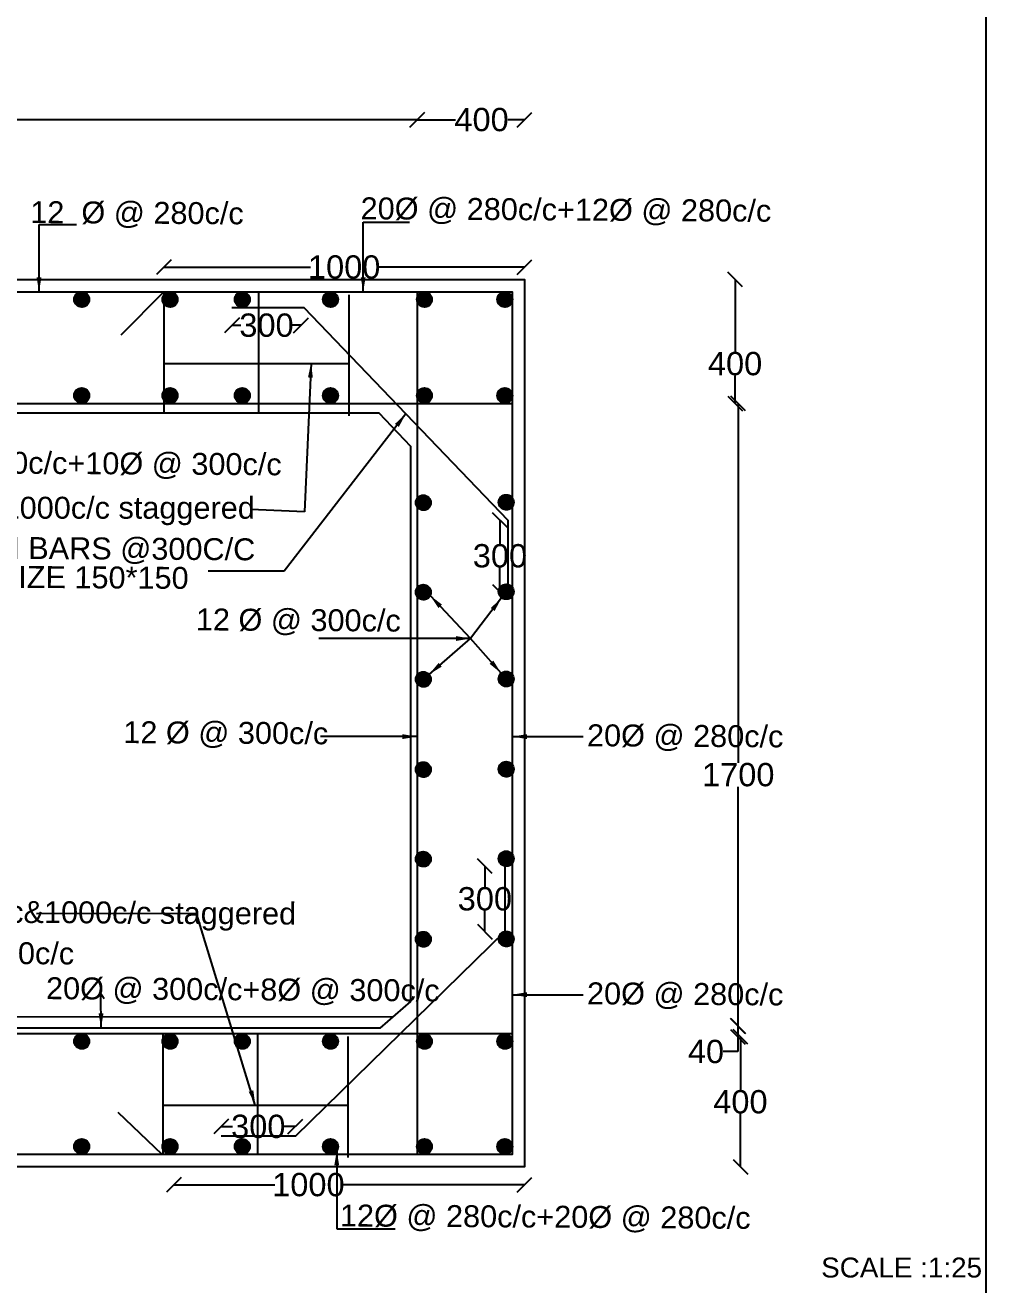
# Model space of a CAD drawing. Header units: millimetres. Extents: x 5124 to 6568637, y 2311 to 91879094.
# Drawn here: x 3784627 to 3790808, y 45938852 to 45946962 of the extents above; entities that cross this region are included whole.
import ezdxf

# ---------------------------------------------------------------- set-up
doc = ezdxf.new("R2010")
doc.units = ezdxf.units.MM
doc.header["$MEASUREMENT"] = 0
for name, color, linetype in [('DIMENSION', 7, 'Continuous'), ('DRAWING', 7, 'Continuous'), ('TEXT', 7, 'Continuous')]:
    doc.layers.add(name, color=color, linetype=linetype)
doc.styles.get("Standard").update_dxf_attribs({"font": 'arial.ttf', "height": 150})
doc.dimstyles.get("Standard").update_dxf_attribs({"dimtxt": 200, "dimasz": 110, "dimexe": 0.18, "dimexo": 0.0625, "dimgap": 0.09, "dimtad": 0, "dimtih": 1, "dimtoh": 1, "dimdec": 0, "dimzin": 0, "dimdsep": 46, "dimtxsty": 'Standard', "dimblk": 'OBLIQUE', "dimcen": 0.09, "dimse1": 1, "dimse2": 1, "dimadec": 0, "dimazin": 0, "dimtfac": 1, "dimtdec": 0, "dimtofl": 0, "dimtmove": 0, "dimatfit": 3, "dimfxl": 1, "dimtolj": 1, "dimtzin": 0, "dimarcsym": 0})

# ---------------------------------------------------------------- blocks, each defined once
blk = doc.blocks.new('_Oblique')
at = {"color": 0, "linetype": 'ByBlock', "lineweight": -2}
blk.add_line((-0.5, -0.5), (0.5, 0.5), dxfattribs=at)
blk = doc.blocks.new('*D150')
at = {"layer": 'Defpoints', "color": 0}
for p in [(3787148.4, 45946353), (3781537.1, 45945219), (3787148.4, 45945244.2)]:
    blk.add_point(p, dxfattribs=at)
at = {"layer": 'DIMENSION', "color": 0, "lineweight": -2}
for p, q in [((3781537.1, 45946353), (3784117.7, 45946353)), ((3787148.4, 45946353), (3784567.8, 45946353))]:
    blk.add_line(p, q, dxfattribs=at)
at = {"layer": 'DIMENSION', "color": 0, "lineweight": -2, "xscale": 95, "yscale": 95, "zscale": 95, "rotation": 180}
blk.add_blockref('_Oblique', (3781537.1, 45946353), dxfattribs=at)
at = {"layer": 'DIMENSION', "color": 0, "lineweight": -2, "xscale": 95, "yscale": 95, "zscale": 95}
blk.add_blockref('_Oblique', (3787148.4, 45946353), dxfattribs=at)
at = {"layer": 'DIMENSION', "color": 0, "insert": (3784342.8, 45946353), "char_height": 150, "attachment_point": 5}
blk.add_mtext('\\A1;2600', dxfattribs=at)
blk = doc.blocks.new('*D161')
at = {"layer": 'Defpoints', "color": 0}
for p in [(3785957.2, 45945144.8), (3786401.3, 45945144.8), (3786401.3, 45945029.3)]:
    blk.add_point(p, dxfattribs=at)
at = {"layer": 'DIMENSION', "color": 0, "lineweight": -2}
for p, q in [((3785957.2, 45945029.3), (3786013.7, 45945029.3)), ((3786401.3, 45945029.3), (3786344.7, 45945029.3))]:
    blk.add_line(p, q, dxfattribs=at)
at = {"layer": 'DIMENSION', "color": 0, "lineweight": -2, "xscale": 95, "yscale": 95, "zscale": 95, "rotation": 180}
blk.add_blockref('_Oblique', (3785957.2, 45945029.3), dxfattribs=at)
at = {"layer": 'DIMENSION', "color": 0, "lineweight": -2, "xscale": 95, "yscale": 95, "zscale": 95}
blk.add_blockref('_Oblique', (3786401.3, 45945029.3), dxfattribs=at)
at = {"layer": 'DIMENSION', "color": 0, "insert": (3786179.2, 45945029.3), "char_height": 150, "attachment_point": 5}
blk.add_mtext('\\A1;300', dxfattribs=at)
blk = doc.blocks.new('*D162')
at = {"layer": 'Defpoints', "color": 0}
for p in [(3787839.9, 45945403.7), (3785518.4, 45945244.2), (3787839.9, 45945195.2)]:
    blk.add_point(p, dxfattribs=at)
at = {"layer": 'DIMENSION', "color": 0, "lineweight": -2}
for p, q in [((3785518.4, 45945403.7), (3786462.4, 45945403.7)), ((3787839.9, 45945403.7), (3786895.9, 45945403.7))]:
    blk.add_line(p, q, dxfattribs=at)
at = {"layer": 'DIMENSION', "color": 0, "lineweight": -2, "xscale": 95, "yscale": 95, "zscale": 95, "rotation": 180}
blk.add_blockref('_Oblique', (3785518.4, 45945403.7), dxfattribs=at)
at = {"layer": 'DIMENSION', "color": 0, "lineweight": -2, "xscale": 95, "yscale": 95, "zscale": 95}
blk.add_blockref('_Oblique', (3787839.9, 45945403.7), dxfattribs=at)
at = {"layer": 'DIMENSION', "color": 0, "insert": (3786679.1, 45945403.7), "char_height": 150, "attachment_point": 5}
blk.add_mtext('\\A1;1000', dxfattribs=at)
blk = doc.blocks.new('*D163')
at = {"layer": 'Defpoints', "color": 0}
for p in [(3787732.7, 45943775.2), (3787681.5, 45943313.7), (3787721.6, 45943313.7)]:
    blk.add_point(p, dxfattribs=at)
at = {"layer": 'DIMENSION', "color": 0, "lineweight": -2}
for p, q in [((3787681.5, 45943775.2), (3787681.5, 45943621.1)), ((3787681.5, 45943313.7), (3787681.5, 45943467.8))]:
    blk.add_line(p, q, dxfattribs=at)
at = {"layer": 'DIMENSION', "color": 0, "lineweight": -2, "xscale": 95, "yscale": 95, "zscale": 95}
for p, rotation in [((3787681.5, 45943775.2), 90), ((3787681.5, 45943313.7), 270)]:
    blk.add_blockref('_Oblique', p, dxfattribs=dict(at, rotation=rotation))
at = {"layer": 'DIMENSION', "color": 0, "insert": (3787681.5, 45943544.5), "char_height": 150, "attachment_point": 5}
blk.add_mtext('\\A1;300', dxfattribs=at)
blk = doc.blocks.new('*D164')
at = {"layer": 'Defpoints', "color": 0}
for p in [(3787584.4, 45941546.5), (3787721.6, 45941546.5), (3787712.3, 45941125.4)]:
    blk.add_point(p, dxfattribs=at)
at = {"layer": 'DIMENSION', "color": 0, "lineweight": -2}
for p, q in [((3787584.4, 45941546.5), (3787584.4, 45941412.7)), ((3787584.4, 45941125.4), (3787584.4, 45941259.3))]:
    blk.add_line(p, q, dxfattribs=at)
at = {"layer": 'DIMENSION', "color": 0, "lineweight": -2, "xscale": 95, "yscale": 95, "zscale": 95}
for p, rotation in [((3787584.4, 45941546.5), 90), ((3787584.4, 45941125.4), 270)]:
    blk.add_blockref('_Oblique', p, dxfattribs=dict(at, rotation=rotation))
at = {"layer": 'DIMENSION', "color": 0, "insert": (3787584.4, 45941336), "char_height": 150, "attachment_point": 5}
blk.add_mtext('\\A1;300', dxfattribs=at)
blk = doc.blocks.new('*D165')
at = {"layer": 'Defpoints', "color": 0}
for p in [(3785887.5, 45939870.7), (3785887.5, 45939809.1), (3786364.8, 45939809.1)]:
    blk.add_point(p, dxfattribs=at)
at = {"layer": 'DIMENSION', "color": 0, "lineweight": -2}
for p, q in [((3785887.5, 45939870.7), (3785960.7, 45939870.7)), ((3786364.8, 45939870.7), (3786291.7, 45939870.7))]:
    blk.add_line(p, q, dxfattribs=at)
at = {"layer": 'DIMENSION', "color": 0, "lineweight": -2, "xscale": 95, "yscale": 95, "zscale": 95, "rotation": 180}
blk.add_blockref('_Oblique', (3785887.5, 45939870.7), dxfattribs=at)
at = {"layer": 'DIMENSION', "color": 0, "lineweight": -2, "xscale": 95, "yscale": 95, "zscale": 95}
blk.add_blockref('_Oblique', (3786364.8, 45939870.7), dxfattribs=at)
at = {"layer": 'DIMENSION', "color": 0, "insert": (3786126.2, 45939870.7), "char_height": 150, "attachment_point": 5}
blk.add_mtext('\\A1;300', dxfattribs=at)
blk = doc.blocks.new('*D166')
at = {"layer": 'Defpoints', "color": 0}
for p in [(3785582.5, 45939690.8), (3787839.9, 45939610.5), (3787839.9, 45939495.7)]:
    blk.add_point(p, dxfattribs=at)
at = {"layer": 'DIMENSION', "color": 0, "lineweight": -2}
for p, q in [((3785582.5, 45939495.7), (3786232, 45939495.7)), ((3787839.9, 45939495.7), (3786665.5, 45939495.7))]:
    blk.add_line(p, q, dxfattribs=at)
at = {"layer": 'DIMENSION', "color": 0, "lineweight": -2, "xscale": 95, "yscale": 95, "zscale": 95, "rotation": 180}
blk.add_blockref('_Oblique', (3785582.5, 45939495.7), dxfattribs=at)
at = {"layer": 'DIMENSION', "color": 0, "lineweight": -2, "xscale": 95, "yscale": 95, "zscale": 95}
blk.add_blockref('_Oblique', (3787839.9, 45939495.7), dxfattribs=at)
at = {"layer": 'DIMENSION', "color": 0, "insert": (3786448.8, 45939495.7), "char_height": 150, "attachment_point": 5}
blk.add_mtext('\\A1;1000', dxfattribs=at)
blk = doc.blocks.new('*D120')
at = {"layer": 'Defpoints', "color": 0}
for p in [(3787839.9, 45946577.6), (3787839.9, 45946353), (3787148.4, 45938294.1)]:
    blk.add_point(p, dxfattribs=at)
at = {"layer": 'DIMENSION', "color": 0, "lineweight": -2}
for p, q in [((3787148.4, 45946353), (3787394.6, 45946353)), ((3787839.9, 45946353), (3787731.7, 45946353))]:
    blk.add_line(p, q, dxfattribs=at)
at = {"layer": 'DIMENSION', "color": 0, "lineweight": -2, "xscale": 95, "yscale": 95, "zscale": 95, "rotation": 180}
blk.add_blockref('_Oblique', (3787148.4, 45946353), dxfattribs=at)
at = {"layer": 'DIMENSION', "color": 0, "lineweight": -2, "xscale": 95, "yscale": 95, "zscale": 95}
blk.add_blockref('_Oblique', (3787839.9, 45946353), dxfattribs=at)
at = {"layer": 'DIMENSION', "color": 0, "insert": (3787563.1, 45946353), "char_height": 150, "attachment_point": 5}
blk.add_mtext('\\A1;400', dxfattribs=at)
blk = doc.blocks.new('*D170')
at = {"layer": 'Defpoints', "color": 0, "lineweight": -2}
for p, q in [((3789194.5, 45945324.5), (3789194.5, 45944858.3)), ((3789194.5, 45944526), (3789194.5, 45944704.9))]:
    blk.add_line(p, q, dxfattribs=at)
at = {"layer": 'Defpoints', "color": 0}
for p in [(3787839.9, 45945324.5), (3787759.6, 45944526), (3789194.5, 45944526)]:
    blk.add_point(p, dxfattribs=at)
at = {"layer": 'Defpoints', "color": 0, "lineweight": -2, "xscale": 95, "yscale": 95, "zscale": 95}
for p, rotation in [((3789194.5, 45945324.5), 90), ((3789194.5, 45944526), 270)]:
    blk.add_blockref('_Oblique', p, dxfattribs=dict(at, rotation=rotation))
at = {"layer": 'Defpoints', "color": 0, "insert": (3789194.5, 45944781.6), "char_height": 150, "attachment_point": 5}
blk.add_mtext('\\A1;400', dxfattribs=at)
blk = doc.blocks.new('*D171')
at = {"layer": 'Defpoints', "color": 0, "lineweight": -2}
for p, q in [((3789214.9, 45944526), (3789214.9, 45942211.9)), ((3789214.9, 45940517.9), (3789214.9, 45942058.5))]:
    blk.add_line(p, q, dxfattribs=at)
at = {"layer": 'Defpoints', "color": 0}
for p in [(3787759.6, 45944526), (3787759.6, 45940517.9), (3789214.9, 45940517.9)]:
    blk.add_point(p, dxfattribs=at)
at = {"layer": 'Defpoints', "color": 0, "lineweight": -2, "xscale": 95, "yscale": 95, "zscale": 95}
for p, rotation in [((3789214.9, 45944526), 90), ((3789214.9, 45940517.9), 270)]:
    blk.add_blockref('_Oblique', p, dxfattribs=dict(at, rotation=rotation))
at = {"layer": 'Defpoints', "color": 0, "insert": (3789214.9, 45942135.2), "char_height": 150, "attachment_point": 5}
blk.add_mtext('\\A1;1700', dxfattribs=at)
blk = doc.blocks.new('*D122')
at = {"layer": 'Defpoints', "color": 0, "lineweight": -2}
for p, q in [((3789212.4, 45940517.9), (3789212.4, 45940447.9)), ((3789212.4, 45940447.9), (3789212.4, 45940352.9)), ((3789212.4, 45940352.9), (3789117.4, 45940352.9))]:
    blk.add_line(p, q, dxfattribs=at)
at = {"layer": 'Defpoints', "color": 0}
for p in [(3789222.9, 45940517.9), (3789212.4, 45940447.9), (3789222.9, 45940447.9)]:
    blk.add_point(p, dxfattribs=at)
at = {"layer": 'Defpoints', "color": 0, "lineweight": -2, "xscale": 95, "yscale": 95, "zscale": 95}
for p, rotation in [((3789212.4, 45940517.9), 90), ((3789212.4, 45940447.9), 270)]:
    blk.add_blockref('_Oblique', p, dxfattribs=dict(at, rotation=rotation))
at = {"layer": 'Defpoints', "color": 0, "insert": (3789007.2, 45940352.9), "char_height": 150, "attachment_point": 5}
blk.add_mtext('\\A1;40', dxfattribs=at)
blk = doc.blocks.new('*D123')
at = {"layer": 'Defpoints', "color": 0, "lineweight": -2}
for p, q in [((3789228.8, 45940447.9), (3789228.8, 45940105.8)), ((3789228.8, 45939610.5), (3789228.8, 45939952.5))]:
    blk.add_line(p, q, dxfattribs=at)
at = {"layer": 'Defpoints', "color": 0}
for p in [(3789212.4, 45940447.9), (3788964.6, 45939610.5), (3789228.8, 45939610.5)]:
    blk.add_point(p, dxfattribs=at)
at = {"layer": 'Defpoints', "color": 0, "lineweight": -2, "xscale": 95, "yscale": 95, "zscale": 95}
for p, rotation in [((3789228.8, 45940447.9), 90), ((3789228.8, 45939610.5), 270)]:
    blk.add_blockref('_Oblique', p, dxfattribs=dict(at, rotation=rotation))
at = {"layer": 'Defpoints', "color": 0, "insert": (3789228.8, 45940029.2), "char_height": 150, "attachment_point": 5}
blk.add_mtext('\\A1;400', dxfattribs=at)

msp = doc.modelspace()

# ---------------------------------------------------------------- hatches: boundary and pattern name
at = {"layer": 'DRAWING'}
h = msp.add_hatch(dxfattribs=at)
h.set_pattern_fill('ANSI31', color=256, scale=0.641822, style=0)
h.set_pattern_definition([(45, (1478207.38953, 16456690.82477), (-0.05672957469875, 0.05672957469875), [])])
h.paths.add_polyline_path([(3785038.6, 45945195.7, 0.958694), (3784941.6, 45945199.8), (3784941.6, 45945191.6, 0.958694)])
h = msp.add_hatch(dxfattribs=at)
h.set_pattern_fill('ANSI31', color=256, scale=0.641822, style=0)
h.set_pattern_definition([(45, (1478775.89355, 16456690.82477), (-0.05672957469875, 0.05672957469875), [])])
h.paths.add_polyline_path([(3785607.1, 45945195.7, 0.958694), (3785510.1, 45945199.8), (3785510.1, 45945191.6, 0.958694)])
h = msp.add_hatch(dxfattribs=at)
h.set_pattern_fill('ANSI31', color=256, scale=0.641822, style=0)
h.set_pattern_definition([(45, (1479240.808794, 16456690.82477), (-0.05672957469875, 0.05672957469875), [])])
h.paths.add_polyline_path([(3786072, 45945195.7, 0.958694), (3785975, 45945199.8), (3785975, 45945191.6, 0.958694)])
h = msp.add_hatch(dxfattribs=at)
h.set_pattern_fill('ANSI31', color=256, scale=0.641822, style=0)
h.set_pattern_definition([(45, (1479808.215675, 16456690.82477), (-0.05672957469875, 0.05672957469875), [])])
h.paths.add_polyline_path([(3786639.4, 45945195.7, 0.958694), (3786542.4, 45945199.8), (3786542.4, 45945191.6, 0.958694)])
h = msp.add_hatch(dxfattribs=at)
h.set_pattern_fill('ANSI31', color=256, scale=0.641822, style=0)
h.set_pattern_definition([(45, (1480412.6512, 16456690.82477), (-0.05672957469875, 0.05672957469875), [])])
h.paths.add_polyline_path([(3787243.9, 45945195.7, 0.958694), (3787146.8, 45945199.8), (3787146.8, 45945191.6, 0.958694)])
h = msp.add_hatch(dxfattribs=at)
h.set_pattern_fill('ANSI31', color=256, scale=0.641822, style=0)
h.set_pattern_definition([(45, (1480930.22941, 16456690.82477), (-0.05672957469875, 0.05672957469875), [])])
h.paths.add_polyline_path([(3787761.4, 45945195.7, 0.958694), (3787664.4, 45945199.8), (3787664.4, 45945191.6, 0.958694)])
h = msp.add_hatch(dxfattribs=at)
h.set_pattern_fill('ANSI31', color=256, scale=0.641822, style=0)
h.set_pattern_definition([(45, (1478207.38953, 16456072.196355), (-0.05672957469875, 0.05672957469875), [])])
h.paths.add_polyline_path([(3785038.6, 45944577.1, 0.958694), (3784941.6, 45944581.2), (3784941.6, 45944573, 0.958694)])
h = msp.add_hatch(dxfattribs=at)
h.set_pattern_fill('ANSI31', color=256, scale=0.641822, style=0)
h.set_pattern_definition([(45, (1478775.89355, 16456072.196355), (-0.05672957469875, 0.05672957469875), [])])
h.paths.add_polyline_path([(3785607.1, 45944577.1, 0.958694), (3785510.1, 45944581.2), (3785510.1, 45944573, 0.958694)])
h = msp.add_hatch(dxfattribs=at)
h.set_pattern_fill('ANSI31', color=256, scale=0.641822, style=0)
h.set_pattern_definition([(45, (1479240.808794, 16456072.196355), (-0.05672957469875, 0.05672957469875), [])])
h.paths.add_polyline_path([(3786072, 45944577.1, 0.958694), (3785975, 45944581.2), (3785975, 45944573, 0.958694)])
h = msp.add_hatch(dxfattribs=at)
h.set_pattern_fill('ANSI31', color=256, scale=0.641822, style=0)
h.set_pattern_definition([(45, (1479808.215675, 16456072.196355), (-0.05672957469875, 0.05672957469875), [])])
h.paths.add_polyline_path([(3786639.4, 45944577.1, 0.958694), (3786542.4, 45944581.2), (3786542.4, 45944573, 0.958694)])
h = msp.add_hatch(dxfattribs=at)
h.set_pattern_fill('ANSI31', color=256, scale=0.641822, style=0)
h.set_pattern_definition([(45, (1480412.6512, 16456072.196355), (-0.05672957469875, 0.05672957469875), [])])
h.paths.add_polyline_path([(3787243.9, 45944577.1, 0.958694), (3787146.8, 45944581.2), (3787146.8, 45944573, 0.958694)])
h = msp.add_hatch(dxfattribs=at)
h.set_pattern_fill('ANSI31', color=256, scale=0.641822, style=0)
h.set_pattern_definition([(45, (1480930.22941, 16456072.196355), (-0.05672957469875, 0.05672957469875), [])])
h.paths.add_polyline_path([(3787761.4, 45944577.1, 0.958694), (3787664.4, 45944581.2), (3787664.4, 45944573, 0.958694)])
h = msp.add_hatch(dxfattribs=at)
h.set_pattern_fill('ANSI31', color=256, scale=0.641822, style=0)
h.set_pattern_definition([(45, (1480405.68734, 16455382.60874), (-0.05672957469875, 0.05672957469875), [])])
h.paths.add_polyline_path([(3787236.9, 45943887.5, 0.958694), (3787139.8, 45943891.6), (3787139.8, 45943883.4, 0.958694)])
h = msp.add_hatch(dxfattribs=at)
h.set_pattern_fill('ANSI31', color=256, scale=0.641822, style=0)
h.set_pattern_definition([(45, (1480939.01998, 16455385.06792), (-0.05672957469875, 0.05672957469875), [])])
h.paths.add_polyline_path([(3787770.2, 45943890, 0.958694), (3787673.2, 45943894.1), (3787673.2, 45943885.9, 0.958694)])
h = msp.add_hatch(dxfattribs=at)
h.set_pattern_fill('ANSI31', color=256, scale=0.641822, style=0)
h.set_pattern_definition([(45, (1480405.68734, 16454806.31295), (-0.05672957469875, 0.05672957469875), [])])
h.paths.add_polyline_path([(3787236.9, 45943311.2, 0.958694), (3787139.8, 45943315.3), (3787139.8, 45943307.1, 0.958694)])
h = msp.add_hatch(dxfattribs=at)
h.set_pattern_fill('ANSI31', color=256, scale=0.641822, style=0)
h.set_pattern_definition([(45, (1480939.01998, 16454808.772125), (-0.05672957469875, 0.05672957469875), [])])
h.paths.add_polyline_path([(3787770.2, 45943313.7, 0.958694), (3787673.2, 45943317.8), (3787673.2, 45943309.6, 0.958694)])
h = msp.add_hatch(dxfattribs=at)
h.set_pattern_fill('ANSI31', color=256, scale=0.641822, style=0)
h.set_pattern_definition([(45, (1480405.68734, 16454244.98422), (-0.05672957469875, 0.05672957469875), [])])
h.paths.add_polyline_path([(3787236.9, 45942749.9, 0.958694), (3787139.8, 45942754), (3787139.8, 45942745.8, 0.958694)])
h = msp.add_hatch(dxfattribs=at)
h.set_pattern_fill('ANSI31', color=256, scale=0.641822, style=0)
h.set_pattern_definition([(45, (1480939.01998, 16454247.4434), (-0.05672957469875, 0.05672957469875), [])])
h.paths.add_polyline_path([(3787770.2, 45942752.3, 0.958694), (3787673.2, 45942756.4), (3787673.2, 45942748.2, 0.958694)])
h = msp.add_hatch(dxfattribs=at)
h.set_pattern_fill('ANSI31', color=256, scale=0.641822, style=0)
h.set_pattern_definition([(45, (1480405.68734, 16453664.066864), (-0.05672957469875, 0.05672957469875), [])])
h.paths.add_polyline_path([(3787236.9, 45942169, 0.958694), (3787139.8, 45942173.1), (3787139.8, 45942164.9, 0.958694)])
h = msp.add_hatch(dxfattribs=at)
h.set_pattern_fill('ANSI31', color=256, scale=0.641822, style=0)
h.set_pattern_definition([(45, (1480939.01998, 16453666.52604), (-0.05672957469875, 0.05672957469875), [])])
h.paths.add_polyline_path([(3787770.2, 45942171.4, 0.958694), (3787673.2, 45942175.5), (3787673.2, 45942167.3, 0.958694)])
h = msp.add_hatch(dxfattribs=at)
h.set_pattern_fill('ANSI31', color=256, scale=0.641822, style=0)
h.set_pattern_definition([(45, (1480405.68734, 16453087.81347), (-0.05672957469875, 0.05672957469875), [])])
h.paths.add_polyline_path([(3787236.9, 45941592.7, 0.958694), (3787139.8, 45941596.8), (3787139.8, 45941588.6, 0.958694)])
h = msp.add_hatch(dxfattribs=at)
h.set_pattern_fill('ANSI31', color=256, scale=0.641822, style=0)
h.set_pattern_definition([(45, (1480939.01998, 16453090.27265), (-0.05672957469875, 0.05672957469875), [])])
h.paths.add_polyline_path([(3787770.2, 45941595.2, 0.958694), (3787673.2, 45941599.3), (3787673.2, 45941591.1, 0.958694)])
h = msp.add_hatch(dxfattribs=at)
h.set_pattern_fill('ANSI31', color=256, scale=0.641822, style=0)
h.set_pattern_definition([(45, (1480405.68734, 16452571.38595), (-0.05672957469875, 0.05672957469875), [])])
h.paths.add_polyline_path([(3787236.9, 45941076.3, 0.958694), (3787139.8, 45941080.4), (3787139.8, 45941072.2, 0.958694)])
h = msp.add_hatch(dxfattribs=at)
h.set_pattern_fill('ANSI31', color=256, scale=0.641822, style=0)
h.set_pattern_definition([(45, (1480939.01998, 16452573.84513), (-0.05672957469875, 0.05672957469875), [])])
h.paths.add_polyline_path([(3787770.2, 45941078.7, 0.958694), (3787673.2, 45941082.8), (3787673.2, 45941074.6, 0.958694)])
h = msp.add_hatch(dxfattribs=at)
h.set_pattern_fill('ANSI31', color=256, scale=0.641822, style=0)
h.set_pattern_definition([(45, (1478207.38953, 16451914.19166), (-0.05672957469875, 0.05672957469875), [])])
h.paths.add_polyline_path([(3785038.6, 45940419.1, 0.958694), (3784941.6, 45940423.2), (3784941.6, 45940415, 0.958694)])
h = msp.add_hatch(dxfattribs=at)
h.set_pattern_fill('ANSI31', color=256, scale=0.641822, style=0)
h.set_pattern_definition([(45, (1478775.89355, 16451914.19166), (-0.05672957469875, 0.05672957469875), [])])
h.paths.add_polyline_path([(3785607.1, 45940419.1, 0.958694), (3785510.1, 45940423.2), (3785510.1, 45940415, 0.958694)])
h = msp.add_hatch(dxfattribs=at)
h.set_pattern_fill('ANSI31', color=256, scale=0.641822, style=0)
h.set_pattern_definition([(45, (1479240.808794, 16451914.19166), (-0.05672957469875, 0.05672957469875), [])])
h.paths.add_polyline_path([(3786072, 45940419.1, 0.958694), (3785975, 45940423.2), (3785975, 45940415, 0.958694)])
h = msp.add_hatch(dxfattribs=at)
h.set_pattern_fill('ANSI31', color=256, scale=0.641822, style=0)
h.set_pattern_definition([(45, (1479808.215675, 16451914.19166), (-0.05672957469875, 0.05672957469875), [])])
h.paths.add_polyline_path([(3786639.4, 45940419.1, 0.958694), (3786542.4, 45940423.2), (3786542.4, 45940415, 0.958694)])
h = msp.add_hatch(dxfattribs=at)
h.set_pattern_fill('ANSI31', color=256, scale=0.641822, style=0)
h.set_pattern_definition([(45, (1480412.6512, 16451914.19166), (-0.05672957469875, 0.05672957469875), [])])
h.paths.add_polyline_path([(3787243.9, 45940419.1, 0.958694), (3787146.8, 45940423.2), (3787146.8, 45940415, 0.958694)])
h = msp.add_hatch(dxfattribs=at)
h.set_pattern_fill('ANSI31', color=256, scale=0.641822, style=0)
h.set_pattern_definition([(45, (1480930.22941, 16451914.19166), (-0.05672957469875, 0.05672957469875), [])])
h.paths.add_polyline_path([(3787761.4, 45940419.1, 0.958694), (3787664.4, 45940423.2), (3787664.4, 45940415, 0.958694)])
h = msp.add_hatch(dxfattribs=at)
h.set_pattern_fill('ANSI31', color=256, scale=0.641822, style=0)
h.set_pattern_definition([(45, (1478207.38953, 16451236.94234), (-0.05672957469875, 0.05672957469875), [])])
h.paths.add_polyline_path([(3785038.6, 45939741.8, 0.958694), (3784941.6, 45939745.9), (3784941.6, 45939737.7, 0.958694)])
h = msp.add_hatch(dxfattribs=at)
h.set_pattern_fill('ANSI31', color=256, scale=0.641822, style=0)
h.set_pattern_definition([(45, (1478775.89355, 16451236.94234), (-0.05672957469875, 0.05672957469875), [])])
h.paths.add_polyline_path([(3785607.1, 45939741.8, 0.958694), (3785510.1, 45939745.9), (3785510.1, 45939737.7, 0.958694)])
h = msp.add_hatch(dxfattribs=at)
h.set_pattern_fill('ANSI31', color=256, scale=0.641822, style=0)
h.set_pattern_definition([(45, (1479240.808794, 16451236.94234), (-0.05672957469875, 0.05672957469875), [])])
h.paths.add_polyline_path([(3786072, 45939741.8, 0.958694), (3785975, 45939745.9), (3785975, 45939737.7, 0.958694)])
h = msp.add_hatch(dxfattribs=at)
h.set_pattern_fill('ANSI31', color=256, scale=0.641822, style=0)
h.set_pattern_definition([(45, (1479808.215675, 16451236.94234), (-0.05672957469875, 0.05672957469875), [])])
h.paths.add_polyline_path([(3786639.4, 45939741.8, 0.958694), (3786542.4, 45939745.9), (3786542.4, 45939737.7, 0.958694)])
h = msp.add_hatch(dxfattribs=at)
h.set_pattern_fill('ANSI31', color=256, scale=0.641822, style=0)
h.set_pattern_definition([(45, (1480412.6512, 16451236.94234), (-0.05672957469875, 0.05672957469875), [])])
h.paths.add_polyline_path([(3787243.9, 45939741.8, 0.958694), (3787146.8, 45939745.9), (3787146.8, 45939737.7, 0.958694)])
h = msp.add_hatch(dxfattribs=at)
h.set_pattern_fill('ANSI31', color=256, scale=0.641822, style=0)
h.set_pattern_definition([(45, (1480930.22941, 16451236.94234), (-0.05672957469875, 0.05672957469875), [])])
h.paths.add_polyline_path([(3787761.4, 45939741.8, 0.958694), (3787664.4, 45939745.9), (3787664.4, 45939737.7, 0.958694)])

# ---------------------------------------------------------------- linework, layer by layer
at = {"layer": 'DIMENSION'}
for points in [[(3775386.3, 45945324.5), (3787839.9, 45945324.5), (3787839.9, 45939610.5), (3775386.3, 45939610.5)], [(3775306, 45945244.2), (3787759.6, 45945244.2), (3787759.6, 45939690.8), (3775306, 45939690.8)], [(3785518.4, 45945244.2), (3785240.8, 45944965.6)], [(3787148.4, 45945244.2), (3787148.4, 45939690.8)], [(3775306, 45944526), (3787759.6, 45944526)], [(3775306, 45940469.8), (3787759.6, 45940469.8)], [(3785506.9, 45939690.8), (3785225.2, 45939960.7)]]:
    msp.add_lwpolyline(points, dxfattribs=at)
at = {"layer": 'DRAWING'}
msp.add_lwpolyline([(3760244.1, 45955896.2), (3790807.8, 45955896.2), (3790807.8, 45934155.7), (3760244.1, 45934155.7)], close=True, dxfattribs=at)
for points in [[(3785518.4, 45945244.2), (3785518.4, 45944465.1)], [(3786126.9, 45945244.2), (3786126.9, 45944465.1)], [(3786709.1, 45945224.6), (3786709.1, 45944445.6)], [(3785957.2, 45945144.8), (3786401.3, 45945144.8), (3786420.2, 45945144.8), (3787732.7, 45943775.2), (3787732.7, 45943339)], [(3785518.4, 45944782.5), (3786709.1, 45944782.5)], [(3781841.2, 45944465), (3786901.4, 45944464.8), (3787106.4, 45944251.6), (3787106.4, 45940675.4), (3786908.7, 45940504.1), (3781718.2, 45940504.1), (3781567.1, 45940647), (3781605.7, 45944218), (3781841.2, 45944465)], [(3787712.3, 45941611.8), (3787712.3, 45941125.4), (3786364.8, 45939809.1), (3785887.5, 45939809.1)], [(3781642.6, 45940575.5), (3786996.1, 45940579.9)], [(3785511.9, 45940469.8), (3785511.9, 45939690.8)], [(3786120.4, 45940469.8), (3786120.4, 45939690.8)], [(3786702.7, 45940450.3), (3786702.7, 45939671.2)], [(3785511.9, 45940008.2), (3786702.7, 45940008.2)]]:
    msp.add_lwpolyline(points, dxfattribs=at)
for centre in [(3784990, 45945195.7), (3785558.5, 45945195.7), (3786023.4, 45945195.7), (3786590.8, 45945195.7), (3787195.3, 45945195.7), (3787712.8, 45945195.7), (3784990, 45944577.1), (3785558.5, 45944577.1), (3786023.4, 45944577.1), (3786590.8, 45944577.1), (3787195.3, 45944577.1), (3787712.8, 45944577.1), (3787188.3, 45943887.5), (3787721.6, 45943890), (3787188.3, 45943311.2), (3787721.6, 45943313.7), (3787188.3, 45942749.9), (3787721.6, 45942752.3), (3787188.3, 45942169), (3787721.6, 45942171.4), (3787188.3, 45941592.7), (3787721.6, 45941595.2), (3787188.3, 45941076.3), (3787721.6, 45941078.7), (3784990, 45940419.1), (3785558.5, 45940419.1), (3786023.4, 45940419.1), (3786590.8, 45940419.1), (3787195.3, 45940419.1), (3787712.8, 45940419.1), (3784990, 45939741.8), (3785558.5, 45939741.8), (3786023.4, 45939741.8), (3786590.8, 45939741.8), (3787195.3, 45939741.8), (3787712.8, 45939741.8)]:
    msp.add_circle(centre, 48.6, dxfattribs=at)

# ---------------------------------------------------------------- texts
for s, p in [('20Ø @ 280c/c+12Ø @ 280c/c', (3786784.5, 45945712.1)), ('12  Ø @ 280c/c ', (3784658.8, 45945687.7)), ('20Ø @ 300c/c+10Ø @ 300c/c', (3783633.9, 45944079.3)), ('12TOR HAUNCH BARS @300C/C', (3783056.8, 45943534.3)), (' HAUNCH SIZE 150*150', (3783496.5, 45943345.1)), ('12 Ø @ 300c/c ', (3785724.4, 45943065.2)), ('12 Ø @ 300c/c ', (3785257.4, 45942339.4)), ('20Ø @ 280c/c ', (3788241.3, 45942319.3)), ('12Ø-2L @ 300c/c&1000c/c staggered ', (3783066.6, 45941190.7)), ('12Ø @  300c/c ', (3783622.6, 45940922.1)), ('20Ø @ 300c/c+8Ø @ 300c/c ', (3784760.1, 45940690.9)), ('20Ø @ 280c/c ', (3788241.3, 45940657.8)), ('12Ø @ 280c/c+20Ø @ 280c/c', (3786651.4, 45939227.7))]:
    msp.add_text(s, height=141.201, rotation=359.65712, dxfattribs=at).set_placement(p)
at = {"layer": 'DRAWING', "insert": (3782910.6, 45943925.3), "char_height": 141.201, "width": 3330.105, "attachment_point": 1}
msp.add_mtext('8Ø-2L @ 300c/c&1000c/c staggered ', dxfattribs=at)
at = {"layer": 'TEXT'}
msp.add_text('SCALE :1:25', height=128.197, dxfattribs=at).set_placement((3789748.6, 45938898.6))

# ---------------------------------------------------------------- dimensions: what is measured, and where the dimension line sits
at = {"layer": 'Defpoints'}
for base, p1, p2, text, picture, middle in [((3789194.5, 45944526), (3787839.9, 45945324.5), (3787759.6, 45944526), '400', '*D170', (3789194.5, 45944781.6)), ((3789214.9, 45940517.9), (3787759.6, 45944526), (3787759.6, 45940517.9), '1700', '*D171', (3789214.9, 45942135.2)), ((3789228.8, 45939610.5), (3789212.4, 45940447.9), (3788964.6, 45939610.5), '400', '*D123', (3789228.8, 45940029.2))]:
    dim = msp.add_linear_dim(base=base, p1=p1, p2=p2, angle=90, text=text, dimstyle='Standard', override={"dimasz": 95, "dimfxl": 2000, "dimarcsym": 1}, dxfattribs=at)
    dim.commit()
    dim.dimension.update_dxf_attribs({"geometry": picture, "text_midpoint": middle, "dimtype": 160})
dim = msp.add_linear_dim(base=(3789212.4, 45940447.9), p1=(3789222.9, 45940517.9), p2=(3789222.9, 45940447.9), angle=90, text='40', dimstyle='Standard', override={"dimasz": 95, "dimfxl": 2000, "dimarcsym": 1}, dxfattribs=at)
dim.commit()
dim.dimension.update_dxf_attribs({"geometry": '*D122', "text_midpoint": (3789007.2, 45940352.9)})
at = {"layer": 'DIMENSION'}
for base, p1, p2, text, picture, middle in [((3787839.9, 45946353), (3787148.4, 45938294.1), (3787839.9, 45946577.6), '400', '*D120', (3787563.1, 45946353)), ((3787839.9, 45939495.7), (3785582.5, 45939690.8), (3787839.9, 45939610.5), '1000', '*D166', (3786448.8, 45939495.7))]:
    dim = msp.add_linear_dim(base=base, p1=p1, p2=p2, text=text, dimstyle='Standard', override={"dimasz": 95, "dimfxl": 2000, "dimarcsym": 1}, dxfattribs=at)
    dim.commit()
    dim.dimension.update_dxf_attribs({"geometry": picture, "text_midpoint": middle, "dimtype": 160})
for base, p1, p2, text, picture, middle in [((3787148.4, 45946353), (3781537.1, 45945219), (3787148.4, 45945244.2), '2600', '*D150', (3784342.8, 45946353)), ((3787839.9, 45945403.7), (3785518.4, 45945244.2), (3787839.9, 45945195.2), '1000', '*D162', (3786679.1, 45945403.7)), ((3786401.3, 45945029.3), (3785957.2, 45945144.8), (3786401.3, 45945144.8), '300', '*D161', (3786179.2, 45945029.3)), ((3785887.5, 45939870.7), (3786364.8, 45939809.1), (3785887.5, 45939809.1), '300', '*D165', (3786126.2, 45939870.7))]:
    dim = msp.add_linear_dim(base=base, p1=p1, p2=p2, text=text, dimstyle='Standard', override={"dimasz": 95, "dimfxl": 2000, "dimarcsym": 1}, dxfattribs=at)
    dim.commit()
    dim.dimension.update_dxf_attribs({"geometry": picture, "text_midpoint": middle})
for base, p1, p2, picture, middle in [((3787681.5, 45943313.7), (3787732.7, 45943775.2), (3787721.6, 45943313.7), '*D163', (3787681.5, 45943544.5)), ((3787584.4, 45941546.5), (3787712.3, 45941125.4), (3787721.6, 45941546.5), '*D164', (3787584.4, 45941336))]:
    dim = msp.add_linear_dim(base=base, p1=p1, p2=p2, angle=90, text='300', dimstyle='Standard', override={"dimasz": 95, "dimfxl": 2000, "dimarcsym": 1}, dxfattribs=at)
    dim.commit()
    dim.dimension.update_dxf_attribs({"geometry": picture, "text_midpoint": middle})

# ---------------------------------------------------------------- leaders
at = {"layer": 'DRAWING'}
for points in [[(3786801.5, 45945244.2), (3786801.5, 45945694), (3787099.5, 45945694)], [(3784715.4, 45945244.2), (3784715.4, 45945677.9), (3784957.2, 45945677.9)], [(3786466.1, 45944787.7), (3786423, 45943828.2), (3786077.9, 45943842.6)], [(3787076.5, 45944460), (3786292.7, 45943446.1), (3785803.6, 45943446.1)], [(3787231.8, 45943289.6), (3787492.9, 45943012.6)], [(3787692.2, 45943275), (3787492.9, 45943012.6)], [(3787492.9, 45943012.6), (3786516.4, 45943012.6)], [(3787225.1, 45942781.6), (3787492.9, 45943012.6)], [(3787689.5, 45942788.9), (3787492.9, 45943012.6)], [(3787148.4, 45942381.1), (3786526.9, 45942381.1)], [(3787759.6, 45942381.1), (3788217.5, 45942381.1)], [(3786107.3, 45940008.2), (3785729.3, 45941241.3), (3784698.2, 45941241.1)], [(3787759.6, 45940719.6), (3788217.5, 45940719.6)], [(3785114.9, 45940504.1), (3785113.9, 45940727), (3785135.3, 45940693.9)], [(3786631.2, 45939714.8), (3786631.2, 45939212.9), (3787007.2, 45939212.9)]]:
    msp.add_leader(points, dimstyle='Standard', override={"dimasz": 95, "dimgap": 0.09, "dimtad": 0, "dimfxl": 2000, "dimarcsym": 1}, dxfattribs=at)

doc.saveas('drawing.dxf')
